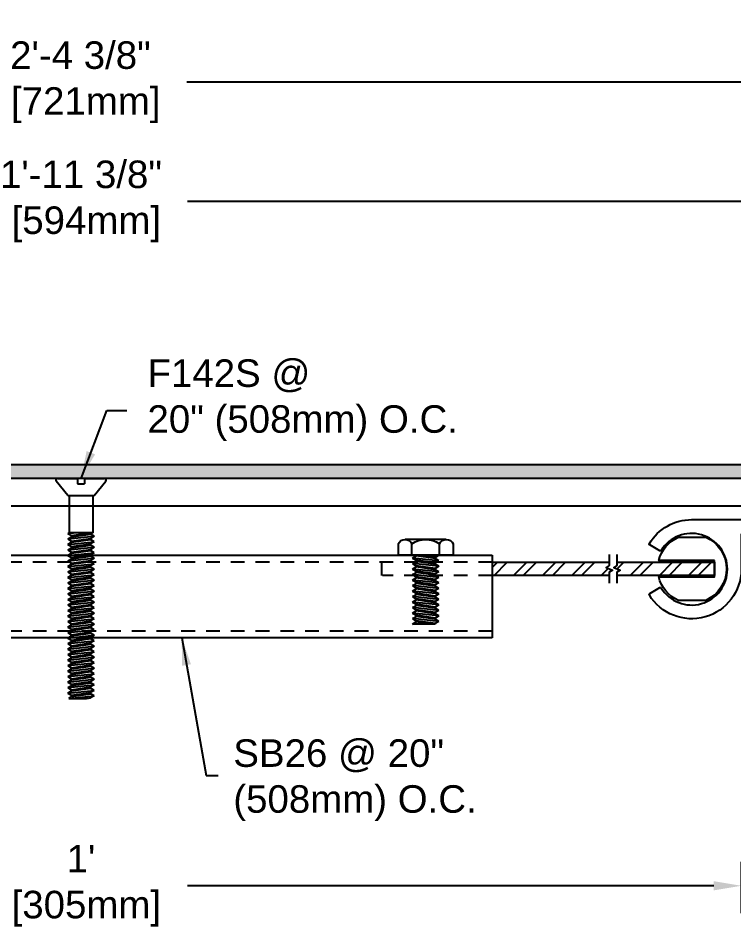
# Model space of a CAD drawing. Header units: inches. Extents: x -8.2 to 59.4, y -2.8 to 8.9.
# Drawn here: x 8.42 to 14.93, y -2.17 to 6.08 of the extents above; entities that cross this region are included whole.
import ezdxf

# ---------------------------------------------------------------- set-up
doc = ezdxf.new("R2010")
doc.units = ezdxf.units.IN
doc.header["$MEASUREMENT"] = 0
doc.linetypes.add('HIDDEN2', pattern=[0.1875, 0.125, -0.0625])
for name, color, linetype in [('anchors', 4, 'Continuous'), ('conditions', 1, 'Continuous'), ('dimensions', 3, 'Continuous'), ('METALS', 7, 'Continuous'), ('Text', 2, 'Continuous')]:
    doc.layers.add(name, color=color, linetype=linetype)
doc.styles.add('ARIAL', font='arial.ttf')
doc.dimstyles.new('Arial', dxfattribs={"dimtxt": 0.25, "dimasz": 0.25, "dimexe": 0.25, "dimexo": 0.25, "dimgap": 0.25, "dimtad": 0, "dimtih": 1, "dimtoh": 1, "dimdec": 4, "dimzin": 0, "dimdsep": 46, "dimlunit": 4, "dimtxsty": 'ARIAL', "dimcen": 0.09, "dimadec": 0, "dimazin": 0, "dimtfac": 1, "dimtdec": 4, "dimtofl": 0, "dimtmove": 0, "dimatfit": 3, "dimfxl": 0, "dimfrac": 2, "dimtolj": 1, "dimtzin": 0, "dimarcsym": 0})

# ---------------------------------------------------------------- blocks, each defined once
blk = doc.blocks.new('*D0')
at = {"layer": 'DEFPOINTS', "color": 0}
for p in [(20.6813, 4.418), (-2.6937, 2.0078), (20.6813, 1.9028)]:
    blk.add_point(p, dxfattribs=at)
at = {"layer": 'dimensions', "color": 0, "lineweight": -2}
for p, q in [((-2.6937, 2.2578), (-2.6937, 4.668)), ((20.6813, 2.1528), (20.6813, 4.668)), ((-2.4437, 4.418), (8.0273, 4.418)), ((20.4313, 4.418), (9.9603, 4.418))]:
    blk.add_line(p, q, dxfattribs=at)
at = {"layer": 'dimensions', "color": 0}
for points in [[(-2.4437, 4.4597), (-2.4437, 4.3764), (-2.6937, 4.418)], [(20.4313, 4.4597), (20.4313, 4.3764), (20.6813, 4.418)]]:
    blk.add_solid(points, dxfattribs=at)
at = {"layer": 'dimensions', "color": 0, "insert": (8.9938, 4.418), "char_height": 0.25, "attachment_point": 5, "style": 'ARIAL'}
blk.add_mtext('\\A1;1\'-11 3/8"\\P [594mm]', dxfattribs=at)
blk = doc.blocks.new('*D1')
at = {"layer": 'DEFPOINTS', "color": 0}
for p in [(23.1885, 5.5006), (-5.2009, 2.0179), (23.1885, 2.0178)]:
    blk.add_point(p, dxfattribs=at)
at = {"layer": 'dimensions', "color": 0, "lineweight": -2}
for p, q in [((-5.2009, 2.2679), (-5.2009, 5.7506)), ((23.1885, 2.2678), (23.1885, 5.7506)), ((-4.9509, 5.5006), (8.0223, 5.5006)), ((22.9385, 5.5006), (9.9553, 5.5006))]:
    blk.add_line(p, q, dxfattribs=at)
at = {"layer": 'dimensions', "color": 0}
for points in [[(-4.9509, 5.5423), (-4.9509, 5.4589), (-5.2009, 5.5006)], [(22.9385, 5.5423), (22.9385, 5.4589), (23.1885, 5.5006)]]:
    blk.add_solid(points, dxfattribs=at)
at = {"layer": 'dimensions', "color": 0, "insert": (8.9888, 5.5006), "char_height": 0.25, "attachment_point": 5, "style": 'ARIAL'}
blk.add_mtext('\\A1;2\'-4 3/8"\\P [721mm]', dxfattribs=at)
blk = doc.blocks.new('*D3')
at = {"layer": 'DEFPOINTS', "color": 0}
for p in [(2.9946, -1.3308), (14.993, -1.3308), (14.993, -1.7971)]:
    blk.add_point(p, dxfattribs=at)
at = {"layer": 'dimensions', "color": 0, "lineweight": -2}
for p, q in [((2.9946, -1.5808), (2.9946, -2.0471)), ((14.993, -1.5808), (14.993, -2.0471)), ((3.2446, -1.7971), (8.0273, -1.7971)), ((14.743, -1.7971), (9.9603, -1.7971))]:
    blk.add_line(p, q, dxfattribs=at)
at = {"layer": 'dimensions', "color": 0}
for points in [[(3.2446, -1.7554), (3.2446, -1.8387), (2.9946, -1.7971)], [(14.743, -1.7554), (14.743, -1.8387), (14.993, -1.7971)]]:
    blk.add_solid(points, dxfattribs=at)
at = {"layer": 'dimensions', "color": 0, "insert": (8.9938, -1.7971), "char_height": 0.25, "attachment_point": 5, "style": 'ARIAL'}
blk.add_mtext("\\A1;1'\\P [305mm]", dxfattribs=at)
blk = doc.blocks.new('H1458S')
for p, q in [((-0.25, 0.104), (-0.25, 0)), ((-0.1875, 0.144), (0.1875, 0.144)), ((-0.125, 0), (-0.125, 0.104)), ((0.125, 0), (0.125, 0.104)), ((0.25, 0.104), (0.25, 0)), ((-0.25, 0), (0.25, 0)), ((-0.119, 0), (-0.085, -0.0196)), ((-0.085, -0.0196), (0.0485, 0)), ((-0.119, -0.05), (0.119, -0.025)), ((-0.119, -0.05), (-0.085, -0.0304)), ((-0.119, -0.05), (-0.085, -0.0696)), ((-0.119, -0.1), (0.119, -0.075)), ((-0.119, -0.1), (-0.085, -0.0804)), ((-0.085, -0.0304), (0.085, -0.0054)), ((-0.085, -0.0196), (-0.085, -0.0304)), ((-0.085, -0.0696), (0.085, -0.0446)), ((-0.085, -0.0804), (0.085, -0.0554)), ((-0.085, -0.0696), (-0.085, -0.0804)), ((0.0943, 0), (0.085, -0.0054)), ((0.119, -0.025), (0.085, -0.0054)), ((0.119, -0.025), (0.085, -0.0446)), ((0.085, -0.0446), (0.085, -0.0554)), ((0.119, -0.075), (0.085, -0.0554)), ((0.119, -0.075), (0.085, -0.0946)), ((-0.119, -0.1), (-0.085, -0.1196)), ((-0.119, -0.15), (0.119, -0.125)), ((-0.119, -0.15), (-0.085, -0.1304)), ((-0.119, -0.15), (-0.085, -0.1696)), ((-0.085, -0.1196), (0.085, -0.0946)), ((-0.085, -0.1304), (0.085, -0.1054)), ((-0.085, -0.1196), (-0.085, -0.1304)), ((-0.085, -0.1696), (0.085, -0.1446)), ((-0.085, -0.1804), (0.085, -0.1554)), ((0.085, -0.0946), (0.085, -0.1054)), ((0.119, -0.125), (0.085, -0.1054)), ((0.119, -0.125), (0.085, -0.1446)), ((0.085, -0.1446), (0.085, -0.1554)), ((0.119, -0.175), (0.085, -0.1554)), ((-0.119, -0.2), (0.119, -0.175)), ((-0.119, -0.2), (-0.085, -0.1804)), ((-0.119, -0.2), (-0.085, -0.2196)), ((-0.119, -0.25), (0.119, -0.225)), ((-0.119, -0.25), (-0.085, -0.2304)), ((-0.085, -0.1696), (-0.085, -0.1804)), ((-0.085, -0.2196), (0.085, -0.1946)), ((-0.085, -0.2304), (0.085, -0.2054)), ((-0.085, -0.2196), (-0.085, -0.2304)), ((-0.085, -0.2696), (0.085, -0.2446)), ((0.119, -0.175), (0.085, -0.1946)), ((0.085, -0.1946), (0.085, -0.2054)), ((0.119, -0.225), (0.085, -0.2054)), ((0.119, -0.225), (0.085, -0.2446)), ((0.085, -0.2446), (0.085, -0.2554)), ((-0.119, -0.25), (-0.085, -0.2696)), ((-0.119, -0.3), (0.119, -0.275)), ((-0.119, -0.3), (-0.085, -0.2804)), ((-0.119, -0.3), (-0.085, -0.3196)), ((-0.119, -0.35), (0.119, -0.325)), ((-0.085, -0.2804), (0.085, -0.2554)), ((-0.085, -0.2696), (-0.085, -0.2804)), ((-0.085, -0.3196), (0.085, -0.2946)), ((-0.085, -0.3304), (0.085, -0.3054)), ((-0.085, -0.3196), (-0.085, -0.3304)), ((0.119, -0.275), (0.085, -0.2554)), ((0.119, -0.275), (0.085, -0.2946)), ((0.085, -0.2946), (0.085, -0.3054)), ((0.119, -0.325), (0.085, -0.3054)), ((0.119, -0.325), (0.085, -0.3446)), ((-0.119, -0.35), (-0.085, -0.3304)), ((-0.119, -0.35), (-0.085, -0.3696)), ((-0.119, -0.4), (0.119, -0.375)), ((-0.119, -0.4), (-0.085, -0.3804)), ((-0.119, -0.4), (-0.085, -0.4196)), ((-0.085, -0.3696), (0.085, -0.3446)), ((-0.085, -0.3804), (0.085, -0.3554)), ((-0.085, -0.3696), (-0.085, -0.3804)), ((-0.085, -0.4196), (0.085, -0.3946)), ((-0.085, -0.4304), (0.085, -0.4054)), ((0.085, -0.3446), (0.085, -0.3554)), ((0.119, -0.375), (0.085, -0.3554)), ((0.119, -0.375), (0.085, -0.3946)), ((0.085, -0.3946), (0.085, -0.4054)), ((0.119, -0.425), (0.085, -0.4054)), ((-0.119, -0.45), (0.119, -0.425)), ((-0.119, -0.45), (-0.085, -0.4304)), ((-0.119, -0.45), (-0.085, -0.4696)), ((-0.119, -0.5), (0.119, -0.475)), ((-0.119, -0.5), (-0.085, -0.4804)), ((-0.085, -0.4196), (-0.085, -0.4304)), ((-0.085, -0.4696), (0.085, -0.4446)), ((-0.085, -0.4804), (0.085, -0.4554)), ((-0.085, -0.4696), (-0.085, -0.4804)), ((-0.085, -0.5196), (0.085, -0.4946)), ((0.119, -0.425), (0.085, -0.4446)), ((0.085, -0.4446), (0.085, -0.4554)), ((0.119, -0.475), (0.085, -0.4554)), ((0.119, -0.475), (0.085, -0.4946)), ((0.085, -0.4946), (0.085, -0.5054)), ((-0.119, -0.5), (-0.085, -0.5196)), ((-0.119, -0.55), (0.119, -0.525)), ((-0.119, -0.55), (-0.085, -0.5304)), ((-0.119, -0.55), (-0.085, -0.5696)), ((-0.119, -0.6), (0.119, -0.575)), ((-0.085, -0.5304), (0.085, -0.5054)), ((-0.085, -0.5196), (-0.085, -0.5304)), ((-0.085, -0.5696), (0.085, -0.5446)), ((-0.085, -0.5804), (0.085, -0.5554)), ((-0.085, -0.5696), (-0.085, -0.5804)), ((0.119, -0.525), (0.085, -0.5054)), ((0.119, -0.525), (0.085, -0.5446)), ((0.085, -0.5446), (0.085, -0.5554)), ((0.119, -0.575), (0.085, -0.5554)), ((0.119, -0.575), (0.085, -0.5946)), ((-0.119, -0.6), (-0.085, -0.5804)), ((-0.119, -0.6), (-0.085, -0.6196)), ((-0.085, -0.6196), (0.085, -0.5946)), ((-0.085, -0.6196), (-0.085, -0.625)), ((-0.085, -0.625), (0.119, -0.625)), ((-0.0485, -0.625), (0.085, -0.6054)), ((0.085, -0.5946), (0.085, -0.6054)), ((0.119, -0.625), (0.085, -0.6054))]:
    blk.add_line(p, q)
for centre, radius, start, end in [((-0.1875, 0.0752), 0.0688, 24.76151, 155.23849), ((0, -0.0713), 0.2153, 54.51066, 125.48934), ((0.1875, 0.0752), 0.0688, 24.76151, 155.23849)]:
    blk.add_arc(centre, radius, start, end)
blk = doc.blocks.new('SB26')
h = blk.add_hatch()
h.set_pattern_fill('ANSI32', color=256, scale=0.5, style=0)
h.set_pattern_definition([(45, (-0.5, 0), (-0.1325825, 0.1325825), []), (45, (-0.41161, 0), (-0.1325825, 0.1325825), [])])
h.paths.add_polyline_path([(2.1026, 3.6581), (2.1026, 3.5381), (2.8875, 3.5381), (2.8875, 3.5681), (2.9164, 3.5872), (2.8587, 3.609), (2.8875, 3.6281), (2.8875, 3.6581)])
h.paths.add_polyline_path([(3.6252, 3.5381), (3.6252, 3.6581), (2.9575, 3.6581), (2.9575, 3.6281), (2.9287, 3.609), (2.9864, 3.5872), (2.9575, 3.5681), (2.9575, 3.5381)])
h = blk.add_hatch()
h.set_pattern_fill('ANSI32', color=256, scale=0.5, style=0)
h.set_pattern_definition([(45, (0.5, 0), (-0.1325825, 0.1325825), []), (45, (0.58839, 0), (-0.1325825, 0.1325825), [])])
h.paths.add_polyline_path([(11.1283, 3.6581), (11.1283, 3.5381), (12.192, 3.5381), (12.192, 3.5681), (12.2208, 3.5872), (12.1632, 3.609), (12.192, 3.6281), (12.192, 3.6581)])
h.paths.add_polyline_path([(12.262, 3.6581), (12.262, 3.6281), (12.2332, 3.609), (12.2908, 3.5872), (12.262, 3.5681), (12.262, 3.5381), (13.1494, 3.5381), (13.1494, 3.6581)])
at = {"linetype": 'ByBlock'}
for p, q in [((3.6252, 3.7206), (11.1283, 3.7206)), ((11.1283, 2.9706), (3.6252, 2.9706))]:
    blk.add_line(p, q, dxfattribs=at)
for p, q in [((3.6252, 2.9706), (3.6252, 3.7206)), ((11.1283, 3.7206), (11.1283, 2.9706)), ((2.1026, 3.6581), (2.8875, 3.6581)), ((2.9575, 3.6581), (3.6252, 3.6581)), ((11.1283, 3.6581), (12.192, 3.6581)), ((12.262, 3.6581), (13.1494, 3.6581)), ((2.8875, 3.5381), (2.1026, 3.5381)), ((3.6252, 3.5381), (2.9575, 3.5381)), ((12.192, 3.5381), (11.1283, 3.5381)), ((13.1494, 3.5381), (12.262, 3.5381))]:
    blk.add_line(p, q)
at = {"linetype": 'HIDDEN2'}
for p, q in [((11.1283, 3.6581), (3.6252, 3.6581)), ((4.6273, 3.5381), (4.6273, 3.6581)), ((10.1262, 3.5381), (10.1262, 3.6581)), ((3.6252, 3.5381), (4.6273, 3.5381)), ((11.1283, 3.5381), (10.1327, 3.5381)), ((11.1283, 3.0331), (3.6252, 3.0331))]:
    blk.add_line(p, q, dxfattribs=at)
for points in [[(2.1436, 3.6724, 0.233897), (1.9651, 3.8845), (1.7151, 3.8845, 0.654654), (1.7151, 3.3117), (1.9651, 3.3117, 0.233897), (2.1436, 3.5238), (2.1026, 3.5381), (2.1026, 3.6581)], [(13.1494, 3.6724), (12.6412, 3.6724, -0.233897), (12.8197, 3.8845), (13.0697, 3.8845, -0.654654), (13.0697, 3.3117), (12.8197, 3.3117, -0.233897), (12.6412, 3.5238), (13.1494, 3.5238)]]:
    blk.add_lwpolyline(points, format="xyb", close=True)
for points in [[(2.8875, 3.7281), (2.8875, 3.6281), (2.8587, 3.609), (2.9164, 3.5872), (2.8875, 3.5681), (2.8875, 3.4681)], [(2.9575, 3.7281), (2.9575, 3.6281), (2.9287, 3.609), (2.9864, 3.5872), (2.9575, 3.5681), (2.9575, 3.4681)], [(12.192, 3.7281), (12.192, 3.6281), (12.1632, 3.609), (12.2208, 3.5872), (12.192, 3.5681), (12.192, 3.4681)], [(12.262, 3.7281), (12.262, 3.6281), (12.2332, 3.609), (12.2908, 3.5872), (12.262, 3.5681), (12.262, 3.4681)], [(2.1026, 3.6581), (2.1026, 3.5381)], [(13.1494, 3.6581), (13.1494, 3.5381)]]:
    blk.add_lwpolyline(points)
blk.add_point((4.6273, 3.5381), dxfattribs=at)
blk.add_blockref('H1458S', (4.2297, 3.7206))
at = {"xscale": -1}
blk.add_blockref('H1458S', (10.5238, 3.7206), dxfattribs=at)
blk = doc.blocks.new('F142S')
for p, q in [((-0.2147, 0.0001), (-0.0317, 0.0001)), ((-0.0317, 0.0001), (-0.0317, -0.0499)), ((0.0303, 0.0001), (0.0303, -0.0499)), ((0.0303, 0.0001), (0.2133, 0.0001)), ((-0.1197, -0.1553), (-0.2264, -0.0243)), ((-0.0317, -0.0499), (0.0303, -0.0499)), ((0.1183, -0.1553), (0.225, -0.0243)), ((-0.1197, -0.1553), (0.1183, -0.1553)), ((-0.1087, -0.1553), (-0.1087, -0.4945)), ((0.1073, -0.1553), (0.1073, -0.4945)), ((-0.1197, -0.4999), (-0.1087, -0.4945)), ((-0.1197, -0.4999), (-0.0686, -0.4945)), ((0.1073, -0.4945), (-0.1087, -0.4945)), ((-0.0857, -0.5195), (0.0843, -0.4945)), ((0.1073, -0.4945), (0.0843, -0.5053)), ((-0.1197, -0.4999), (-0.0857, -0.5195)), ((-0.1197, -0.5499), (0.1183, -0.5249)), ((-0.1197, -0.5499), (-0.0857, -0.5303)), ((-0.1197, -0.5499), (-0.0857, -0.5695)), ((-0.1197, -0.5999), (0.1183, -0.5749)), ((-0.0857, -0.5303), (0.0843, -0.5053)), ((-0.0857, -0.5195), (-0.0857, -0.5303)), ((-0.0857, -0.5695), (0.0843, -0.5445)), ((-0.0857, -0.5803), (0.0843, -0.5553)), ((-0.0857, -0.5695), (-0.0857, -0.5803)), ((0.1183, -0.5249), (0.0843, -0.5053)), ((0.1183, -0.5249), (0.0843, -0.5445)), ((0.0843, -0.5445), (0.0843, -0.5553)), ((0.1183, -0.5749), (0.0843, -0.5553)), ((0.1183, -0.5749), (0.0843, -0.5945)), ((-0.1197, -0.5999), (-0.0857, -0.5803)), ((-0.1197, -0.5999), (-0.0857, -0.6195)), ((-0.1197, -0.6499), (0.1183, -0.6249)), ((-0.1197, -0.6499), (-0.0857, -0.6303)), ((-0.1197, -0.6499), (-0.0857, -0.6695)), ((-0.0857, -0.6195), (0.0843, -0.5945)), ((-0.0857, -0.6303), (0.0843, -0.6053)), ((-0.0857, -0.6195), (-0.0857, -0.6303)), ((-0.0857, -0.6695), (0.0843, -0.6445)), ((-0.0857, -0.6803), (0.0843, -0.6553)), ((0.0843, -0.5945), (0.0843, -0.6053)), ((0.1183, -0.6249), (0.0843, -0.6053)), ((0.1183, -0.6249), (0.0843, -0.6445)), ((0.0843, -0.6445), (0.0843, -0.6553)), ((0.1183, -0.6749), (0.0843, -0.6553)), ((-0.1197, -0.6999), (0.1183, -0.6749)), ((-0.1197, -0.6999), (-0.0857, -0.6803)), ((-0.1197, -0.6999), (-0.0857, -0.7195)), ((-0.1197, -0.7499), (0.1183, -0.7249)), ((-0.1197, -0.7499), (-0.0857, -0.7303)), ((-0.0857, -0.6695), (-0.0857, -0.6803)), ((-0.0857, -0.7195), (0.0843, -0.6945)), ((-0.0857, -0.7303), (0.0843, -0.7053)), ((-0.0857, -0.7195), (-0.0857, -0.7303)), ((0.1183, -0.6749), (0.0843, -0.6945)), ((0.0843, -0.6945), (0.0843, -0.7053)), ((0.1183, -0.7249), (0.0843, -0.7053)), ((0.1183, -0.7249), (0.0843, -0.7445)), ((-0.1197, -0.7499), (-0.0857, -0.7695)), ((-0.1197, -0.7999), (0.1183, -0.7749)), ((-0.1197, -0.7999), (-0.0857, -0.7803)), ((-0.1197, -0.7999), (-0.0857, -0.8195)), ((-0.1197, -0.8499), (0.1183, -0.8249)), ((-0.0857, -0.7695), (0.0843, -0.7445)), ((-0.0857, -0.7803), (0.0843, -0.7553)), ((-0.0857, -0.7695), (-0.0857, -0.7803)), ((-0.0857, -0.8195), (0.0843, -0.7945)), ((-0.0857, -0.8303), (0.0843, -0.8053)), ((-0.0857, -0.8195), (-0.0857, -0.8303)), ((0.0843, -0.7445), (0.0843, -0.7553)), ((0.1183, -0.7749), (0.0843, -0.7553)), ((0.1183, -0.7749), (0.0843, -0.7945)), ((0.0843, -0.7945), (0.0843, -0.8053)), ((0.1183, -0.8249), (0.0843, -0.8053)), ((0.1183, -0.8249), (0.0843, -0.8445)), ((-0.1197, -0.8499), (-0.0857, -0.8303)), ((-0.1197, -0.8499), (-0.0857, -0.8695)), ((-0.1197, -0.8999), (0.1183, -0.8749)), ((-0.1197, -0.8999), (-0.0857, -0.8803)), ((-0.1197, -0.8999), (-0.0857, -0.9195)), ((-0.0857, -0.8695), (0.0843, -0.8445)), ((-0.0857, -0.8803), (0.0843, -0.8553)), ((-0.0857, -0.8695), (-0.0857, -0.8803)), ((-0.0857, -0.9195), (0.0843, -0.8945)), ((-0.0857, -0.9303), (0.0843, -0.9053)), ((0.0843, -0.8445), (0.0843, -0.8553)), ((0.1183, -0.8749), (0.0843, -0.8553)), ((0.1183, -0.8749), (0.0843, -0.8945)), ((0.0843, -0.8945), (0.0843, -0.9053)), ((0.1183, -0.9249), (0.0843, -0.9053)), ((-0.1197, -0.9499), (0.1183, -0.9249)), ((-0.1197, -0.9499), (-0.0857, -0.9303)), ((-0.1197, -0.9499), (-0.0857, -0.9695)), ((-0.1197, -0.9999), (0.1183, -0.9749)), ((-0.1197, -0.9999), (-0.0857, -0.9803)), ((-0.0857, -0.9195), (-0.0857, -0.9303)), ((-0.0857, -0.9695), (0.0843, -0.9445)), ((-0.0857, -0.9803), (0.0843, -0.9553)), ((-0.0857, -0.9695), (-0.0857, -0.9803)), ((0.1183, -0.9249), (0.0843, -0.9445)), ((0.0843, -0.9445), (0.0843, -0.9553)), ((0.1183, -0.9749), (0.0843, -0.9553)), ((0.1183, -0.9749), (0.0843, -0.9945)), ((-0.1197, -0.9999), (-0.0857, -1.0195)), ((-0.1197, -1.0499), (0.1183, -1.0249)), ((-0.1197, -1.0499), (-0.0857, -1.0303)), ((-0.1197, -1.0499), (-0.0857, -1.0695)), ((-0.0857, -1.0195), (0.0843, -0.9945)), ((-0.0857, -1.0303), (0.0843, -1.0053)), ((-0.0857, -1.0195), (-0.0857, -1.0303)), ((-0.0857, -1.0695), (0.0843, -1.0445)), ((-0.0857, -1.0803), (0.0843, -1.0553)), ((-0.0857, -1.0695), (-0.0857, -1.0803)), ((0.0843, -0.9945), (0.0843, -1.0053)), ((0.1183, -1.0249), (0.0843, -1.0053)), ((0.1183, -1.0249), (0.0843, -1.0445)), ((0.0843, -1.0445), (0.0843, -1.0553)), ((0.1183, -1.0749), (0.0843, -1.0553)), ((-0.1197, -1.0999), (0.1183, -1.0749)), ((-0.1197, -1.0999), (-0.0857, -1.0803)), ((-0.1197, -1.0999), (-0.0857, -1.1195)), ((-0.1197, -1.1499), (0.1183, -1.1249)), ((-0.1197, -1.1499), (-0.0857, -1.1303)), ((-0.1197, -1.1499), (-0.0857, -1.1695)), ((-0.0857, -1.1195), (0.0843, -1.0945)), ((-0.0857, -1.1303), (0.0843, -1.1053)), ((-0.0857, -1.1195), (-0.0857, -1.1303)), ((-0.0857, -1.1695), (0.0843, -1.1445)), ((-0.0857, -1.1803), (0.0843, -1.1553)), ((0.1183, -1.0749), (0.0843, -1.0945)), ((0.0843, -1.0945), (0.0843, -1.1053)), ((0.1183, -1.1249), (0.0843, -1.1053)), ((0.1183, -1.1249), (0.0843, -1.1445)), ((0.0843, -1.1445), (0.0843, -1.1553)), ((0.1183, -1.1749), (0.0843, -1.1553)), ((-0.1197, -1.1999), (0.1183, -1.1749)), ((-0.1197, -1.1999), (-0.0857, -1.1803)), ((-0.1197, -1.1999), (-0.0857, -1.2195)), ((-0.1197, -1.2499), (0.1183, -1.2249)), ((-0.1197, -1.2499), (-0.0857, -1.2303)), ((-0.0857, -1.1695), (-0.0857, -1.1803)), ((-0.0857, -1.2195), (0.0843, -1.1945)), ((-0.0857, -1.2303), (0.0843, -1.2053)), ((-0.0857, -1.2195), (-0.0857, -1.2303)), ((0.1183, -1.1749), (0.0843, -1.1945)), ((0.0843, -1.1945), (0.0843, -1.2053)), ((0.1183, -1.2249), (0.0843, -1.2053)), ((0.1183, -1.2249), (0.0843, -1.2445)), ((-0.1197, -1.2499), (-0.0857, -1.2695)), ((-0.1197, -1.2999), (0.1183, -1.2749)), ((-0.1197, -1.2999), (-0.0857, -1.2803)), ((-0.1197, -1.2999), (-0.0857, -1.3195)), ((-0.0857, -1.2695), (0.0843, -1.2445)), ((-0.0857, -1.2803), (0.0843, -1.2553)), ((-0.0857, -1.2695), (-0.0857, -1.2803)), ((-0.0857, -1.3195), (0.0843, -1.2945)), ((-0.0857, -1.3303), (0.0843, -1.3053)), ((-0.0857, -1.3195), (-0.0857, -1.3303)), ((0.0843, -1.2445), (0.0843, -1.2553)), ((0.1183, -1.2749), (0.0843, -1.2553)), ((0.1183, -1.2749), (0.0843, -1.2945)), ((0.0843, -1.2945), (0.0843, -1.3053)), ((0.1183, -1.3249), (0.0843, -1.3053)), ((-0.1197, -1.3499), (0.1183, -1.3249)), ((-0.1197, -1.3499), (-0.0857, -1.3303)), ((-0.1197, -1.3499), (-0.0857, -1.3695)), ((-0.1197, -1.3999), (0.1183, -1.3749)), ((-0.1197, -1.3999), (-0.0857, -1.3803)), ((-0.1197, -1.3999), (-0.0857, -1.4195)), ((-0.0857, -1.3695), (0.0843, -1.3445)), ((-0.0857, -1.3803), (0.0843, -1.3553)), ((-0.0857, -1.3695), (-0.0857, -1.3803)), ((-0.0857, -1.4195), (0.0843, -1.3945)), ((0.1183, -1.3249), (0.0843, -1.3445)), ((0.0843, -1.3445), (0.0843, -1.3553)), ((0.1183, -1.3749), (0.0843, -1.3553)), ((0.1183, -1.3749), (0.0843, -1.3945)), ((0.0843, -1.3945), (0.0843, -1.4053)), ((-0.1197, -1.4499), (0.1183, -1.4249)), ((-0.1197, -1.4499), (-0.0857, -1.4303)), ((-0.1197, -1.4499), (-0.0857, -1.4695)), ((-0.1197, -1.4999), (0.1183, -1.4749)), ((-0.1197, -1.4999), (-0.0857, -1.4803)), ((-0.0857, -1.4303), (0.0843, -1.4053)), ((-0.0857, -1.4195), (-0.0857, -1.4303)), ((-0.0857, -1.4695), (0.0843, -1.4445)), ((-0.0857, -1.4803), (0.0843, -1.4553)), ((-0.0857, -1.4695), (-0.0857, -1.4803)), ((0.1183, -1.4249), (0.0843, -1.4053)), ((0.1183, -1.4249), (0.0843, -1.4445)), ((0.0843, -1.4445), (0.0843, -1.4553)), ((0.1183, -1.4749), (0.0843, -1.4553)), ((0.1183, -1.4749), (0.0843, -1.4945)), ((-0.1197, -1.4999), (-0.0857, -1.5195)), ((-0.1197, -1.5499), (0.1183, -1.5249)), ((-0.1197, -1.5499), (-0.0857, -1.5303)), ((-0.1197, -1.5499), (-0.0857, -1.5695)), ((-0.0857, -1.5195), (0.0843, -1.4945)), ((-0.0857, -1.5303), (0.0843, -1.5053)), ((-0.0857, -1.5195), (-0.0857, -1.5303)), ((-0.0857, -1.5695), (0.0843, -1.5445)), ((-0.0857, -1.5803), (0.0843, -1.5553)), ((0.0843, -1.4945), (0.0843, -1.5053)), ((0.1183, -1.5249), (0.0843, -1.5053)), ((0.1183, -1.5249), (0.0843, -1.5445)), ((0.0843, -1.5445), (0.0843, -1.5553)), ((0.1183, -1.5749), (0.0843, -1.5553)), ((-0.1197, -1.5999), (0.1183, -1.5749)), ((-0.1197, -1.5999), (-0.0857, -1.5803)), ((-0.1197, -1.5999), (-0.0857, -1.6195)), ((-0.1197, -1.6499), (0.1183, -1.6249)), ((-0.1197, -1.6499), (-0.0857, -1.6303)), ((-0.1197, -1.6499), (-0.0857, -1.6695)), ((-0.0857, -1.5695), (-0.0857, -1.5803)), ((-0.0857, -1.6195), (0.0843, -1.5945)), ((-0.0857, -1.6303), (0.0843, -1.6053)), ((-0.0857, -1.6195), (-0.0857, -1.6303)), ((-0.0857, -1.6695), (0.0843, -1.6445)), ((0.1183, -1.5749), (0.0843, -1.5945)), ((0.0843, -1.5945), (0.0843, -1.6053)), ((0.1183, -1.6249), (0.0843, -1.6053)), ((0.1183, -1.6249), (0.0843, -1.6445)), ((0.0843, -1.6445), (0.0843, -1.6553)), ((-0.1197, -1.6999), (0.1183, -1.6749)), ((-0.1197, -1.6999), (-0.0857, -1.6803)), ((-0.1197, -1.6999), (-0.0857, -1.7195)), ((-0.1197, -1.7499), (0.1183, -1.7249)), ((-0.1197, -1.7499), (-0.0857, -1.7303)), ((-0.0857, -1.6803), (0.0843, -1.6553)), ((-0.0857, -1.6695), (-0.0857, -1.6803)), ((-0.0857, -1.7195), (0.0843, -1.6945)), ((-0.0857, -1.7303), (0.0843, -1.7053)), ((-0.0857, -1.7195), (-0.0857, -1.7303)), ((0.1183, -1.6749), (0.0843, -1.6553)), ((0.1183, -1.6749), (0.0843, -1.6945)), ((0.0843, -1.6945), (0.0843, -1.7053)), ((0.1183, -1.7249), (0.0843, -1.7053)), ((0.1183, -1.7249), (0.0843, -1.7445)), ((-0.1197, -1.7499), (-0.0857, -1.7695)), ((-0.1197, -1.7999), (0.1183, -1.7749)), ((-0.1197, -1.7999), (-0.0857, -1.7803)), ((-0.1197, -1.7999), (-0.0857, -1.8195)), ((-0.0857, -1.7695), (0.0843, -1.7445)), ((-0.0857, -1.7803), (0.0843, -1.7553)), ((-0.0857, -1.7695), (-0.0857, -1.7803)), ((-0.0857, -1.8195), (0.0843, -1.7945)), ((-0.0857, -1.8303), (0.0843, -1.8053)), ((0.0843, -1.7445), (0.0843, -1.7553)), ((0.1183, -1.7749), (0.0843, -1.7553)), ((0.1183, -1.7749), (0.0843, -1.7945)), ((0.0843, -1.7945), (0.0843, -1.8053)), ((0.1183, -1.8249), (0.0843, -1.8053)), ((-0.1197, -1.8499), (0.1183, -1.8249)), ((-0.1197, -1.8499), (-0.0857, -1.8303)), ((-0.1197, -1.8499), (-0.0857, -1.8695)), ((-0.1197, -1.8999), (0.1183, -1.8749)), ((-0.1197, -1.8999), (-0.0857, -1.8803)), ((-0.0857, -1.8195), (-0.0857, -1.8303)), ((-0.0857, -1.8695), (0.0843, -1.8445)), ((-0.0857, -1.8803), (0.0843, -1.8553)), ((-0.0857, -1.8695), (-0.0857, -1.8803)), ((-0.0857, -1.9195), (0.0843, -1.8945)), ((0.1183, -1.8249), (0.0843, -1.8445)), ((0.0843, -1.8445), (0.0843, -1.8553)), ((0.1183, -1.8749), (0.0843, -1.8553)), ((0.1183, -1.8749), (0.0843, -1.8945)), ((0.0843, -1.8945), (0.0843, -1.9053)), ((-0.1197, -1.8999), (-0.0857, -1.9195)), ((-0.1197, -1.9499), (0.1183, -1.9249)), ((-0.1197, -1.9499), (-0.0857, -1.9303)), ((-0.1197, -1.9499), (-0.0857, -1.9695)), ((-0.1106, -1.9999), (0.1183, -1.9749)), ((-0.1106, -1.9999), (-0.0857, -1.9803)), ((-0.0857, -1.9303), (0.0843, -1.9053)), ((-0.0857, -1.9195), (-0.0857, -1.9303)), ((-0.0857, -1.9695), (0.0843, -1.9445)), ((-0.0857, -1.9803), (0.0843, -1.9553)), ((-0.0857, -1.9695), (-0.0857, -1.9803)), ((0.1183, -1.9249), (0.0843, -1.9053)), ((0.1183, -1.9249), (0.0843, -1.9445)), ((0.0843, -1.9445), (0.0843, -1.9553)), ((0.1183, -1.9749), (0.0843, -1.9553)), ((0.1183, -1.9749), (0.0843, -1.9945)), ((-0.1106, -1.9999), (0.0478, -1.9999)), ((0.0478, -1.9999), (0.0843, -1.9945))]:
    blk.add_line(p, q)
for centre, start, end in [((-0.2147, -0.0149), 90, 219.03203), ((0.2133, -0.0149), 320.96797, 90)]:
    blk.add_arc(centre, 0.015, start, end)
blk = doc.blocks.new('PS212A')
at = {"linetype": 'Continuous', "flags": 128}
blk.add_lwpolyline([(0.4509, 0.1254), (-1.7472, 0.1254, 0.414214), (-1.7572, 0.1154), (-1.7572, 0.0945, 0.198912), (-1.7543, 0.0875), (-1.6701, 0.0033, 0.198912), (-1.663, 0.0004), (-0.0092, 0.0004, -0.414214), (0.0008, -0.0096), (0.0008, -0.3247, 0.758338), (0.8355, -0.5586, 0.420887), (0.832, -0.5447), (0.741, -0.4922, 0.405496), (0.7275, -0.4956, -3.520953), (0.7275, -0.1539, 0.405496), (0.741, -0.1573), (0.832, -0.1047, 0.420887), (0.8355, -0.0909, 0.261868)], format="xyb", close=True, dxfattribs=at)

msp = doc.modelspace()

# ---------------------------------------------------------------- hatches: boundary and pattern name
at = {"layer": 'conditions'}
h = msp.add_hatch(dxfattribs=at)
h.set_pattern_fill('ANSI33', color=256, scale=0.25, angle=45, style=0)
h.paths.add_polyline_path([(20.68131, 2.00785), (20.68131, 2.02785), (-2.69369, 2.02785), (-2.69369, 2.00785), (-2.69369, 1.90285), (20.68131, 1.90285)])

# ---------------------------------------------------------------- linework, layer by layer
msp.add_line((-2.69369, 2.02785), (20.68131, 2.02785), dxfattribs=at)
at = {"layer": 'METALS'}
msp.add_lwpolyline([(-2.69369, 1.90285), (-2.69369, 1.65285), (20.68131, 1.65285), (20.68131, 1.90285)], close=True, dxfattribs=at)

# ---------------------------------------------------------------- block references
at = {"xscale": -1}
msp.add_blockref('PS212A', (14.99381, 1.40248), dxfattribs=at)
at = {"layer": 'anchors'}
for name, p in [('F142S', (8.99451, 1.90275)), ('SB26', (1.6021, -2.51651))]:
    msp.add_blockref(name, p, dxfattribs=at)

# ---------------------------------------------------------------- texts
at = {"layer": 'Text', "char_height": 0.25, "attachment_point": 4, "style": 'ARIAL'}
for s, insert in [('F142S @\\P20" (508mm) O.C.', (9.59797, 2.61257)), ('SB26 @ 20"\\P(508mm) O.C.', (10.37778, -0.83813))]:
    msp.add_mtext(s, dxfattribs=dict(at, insert=insert))

# ---------------------------------------------------------------- dimensions: what is measured, and where the dimension line sits
at = {"layer": 'dimensions'}
for base, p1, p2, picture, middle in [((23.18851, 5.50061), (-5.20088, 2.01795), (23.18851, 2.01785), '*D1', (8.98881, 5.50061)), ((20.68131, 4.41802), (-2.69369, 2.00785), (20.68131, 1.90285), '*D0', (8.99381, 4.41802)), ((14.99301, -1.79706), (2.99462, -1.33077), (14.99301, -1.3308), '*D3', (8.99381, -1.79706))]:
    dim = msp.add_linear_dim(base=base, p1=p1, p2=p2, dimstyle='Arial', override={"dimpost": '\\X'}, dxfattribs=at)
    dim.commit()
    dim.dimension.update_dxf_attribs({"geometry": picture, "text_midpoint": middle, "dimtype": 160})

# ---------------------------------------------------------------- leaders
at = {"layer": 'Text'}
for points in [[(8.99381, 1.90285), (9.22992, 2.51882), (9.41047, 2.51882)], [(9.90879, 0.4541), (10.1304, -0.79476), (10.2413, -0.79476)]]:
    msp.add_leader(points, dimstyle='Arial', override={"dimgap": 0.1875, "dimtad": 0}, dxfattribs=at)

doc.saveas('drawing.dxf')
